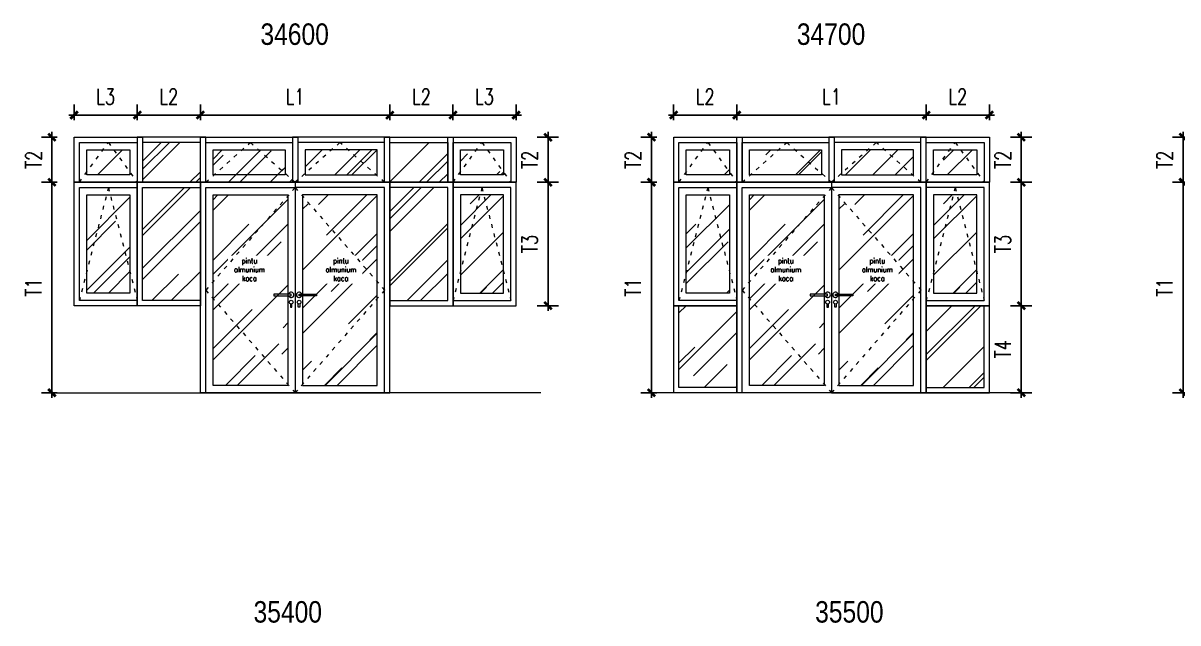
# Model space of a CAD drawing. Header units: centimetres. Extents: x 241563 to 294181, y -34797 to 61752.
# Drawn here: x 259971 to 270944, y -8856 to -3155 of the extents above; entities that cross this region are included whole.
import ezdxf

# ---------------------------------------------------------------- set-up
doc = ezdxf.new("R2010")
doc.units = ezdxf.units.CM
doc.header["$MEASUREMENT"] = 0
doc.linetypes.add('ACAD_ISO03W100', pattern=[30, 12, -18])
doc.layers.add('0.00', color=130, linetype='Continuous', lineweight=0)
doc.layers.add('0.09', color=30, linetype='Continuous', lineweight=9)
doc.styles.add('51DIM', font='SIMPLEX.shx', dxfattribs={"width": 0.85})
doc.styles.add('ISO', font='ARIALN.TTF')
doc.styles.add('TEXT', font='simplex.shx', dxfattribs={"width": 0.75})
doc.dimstyles.new('D100B', dxfattribs={"dimscale": 100, "dimtxt": 1.5, "dimasz": 0.5, "dimexe": 1, "dimexo": 2, "dimgap": 1, "dimtad": 1, "dimdec": 0, "dimzin": 0, "dimdsep": 46, "dimtxsty": 'TEXT', "dimblk1": 'tick', "dimblk2": 'tick', "dimsah": 1, "dimcen": 0, "dimclre": 15, "dimadec": 0, "dimazin": 0, "dimtfac": 1, "dimtdec": 0, "dimtix": 1, "dimtmove": 2, "dimatfit": 3, "dimldrblk": 'tick', "dimfxl": 1, "dimtolj": 1, "dimtzin": 0, "dimarcsym": 0})
pattern_1 = [(45, (8225.14, -23626.1), (424.2641, 1131.37085), [7500, -1000, 2500, -500]), (45, (8518.6, -22979.1), (-823.7794, 116.6726), [1500, -165, 3000, -375]), (45, (8101.4, -23148.82), (1601.59686, 2075.3584), [4000, -700, 2000, -500])]
pattern_2 = [(45, (-38508.8, -6390.1), (424.2641, 1131.37085), [7500, -1000, 2500, -500]), (45, (-38215.36, -5743.1), (-823.7794, 116.6726), [1500, -165, 3000, -375]), (45, (-38632.55, -5912.83), (1601.59686, 2075.3584), [4000, -700, 2000, -500])]
pattern_3 = [(45, (8825.14, -23626.1), (424.2641, 1131.37085), [7500, -1000, 2500, -500]), (45, (9118.6, -22979.1), (-823.7794, 116.6726), [1500, -165, 3000, -375]), (45, (8701.4, -23148.82), (1601.59686, 2075.3584), [4000, -700, 2000, -500])]
pattern_4 = [(45, (13322, -23626.1), (424.2641, 1131.37085), [7500, -1000, 2500, -500]), (45, (13615.47, -22979.1), (-823.7794, 116.6726), [1500, -165, 3000, -375]), (45, (13198.27, -23148.82), (1601.59686, 2075.3584), [4000, -700, 2000, -500])]

# ---------------------------------------------------------------- blocks, each defined once
blk = doc.blocks.new('tick')
for p, q in [((-1, 0), (1, 0)), ((0, 1), (0, -1))]:
    blk.add_line(p, q)
at = {"const_width": 0.5}
blk.add_lwpolyline([(-0.71, -0.71), (0.71, 0.71)], dxfattribs=at)
blk = doc.blocks.new('*D328')
at = {"color": 15, "linetype": 'Continuous', "lineweight": -2, "ltscale": 2, "transparency": 16777216}
for p, q in [((261656, -4040), (261656, -3929)), ((263456, -4040), (263456, -3929))]:
    blk.add_line(p, q, dxfattribs=at)
at = {"color": 0, "linetype": 'Continuous', "lineweight": -2, "ltscale": 2, "transparency": 16777216}
blk.add_line((261706, -4029), (263406, -4029), dxfattribs=at)
at = {"layer": 'Defpoints', "color": 0, "linetype": 'Continuous', "ltscale": 2, "transparency": 16777216}
for p in [(263456, -4029), (261656, -4240), (263456, -4240)]:
    blk.add_point(p, dxfattribs=at)
at = {"color": 0, "linetype": 'Continuous', "lineweight": -2, "ltscale": 2, "transparency": 16777216, "xscale": 50, "yscale": 50, "zscale": 50, "rotation": 180}
blk.add_blockref('tick', (261656, -4029), dxfattribs=at)
at = {"color": 0, "linetype": 'Continuous', "lineweight": -2, "ltscale": 2, "transparency": 16777216, "xscale": 50, "yscale": 50, "zscale": 50}
blk.add_blockref('tick', (263456, -4029), dxfattribs=at)
at = {"color": 0, "linetype": 'Continuous', "ltscale": 2, "transparency": 16777216, "insert": (262556, -3854), "char_height": 150, "attachment_point": 5, "style": 'TEXT'}
blk.add_mtext('\\A1;L1', dxfattribs=at)
blk = doc.blocks.new('*D329')
at = {"color": 15, "linetype": 'Continuous', "lineweight": -2, "ltscale": 2, "transparency": 16777216}
for p, q in [((263456, -4040), (263456, -3929)), ((264056, -4040), (264056, -3929))]:
    blk.add_line(p, q, dxfattribs=at)
at = {"color": 0, "linetype": 'Continuous', "lineweight": -2, "ltscale": 2, "transparency": 16777216}
blk.add_line((264006, -4029), (263506, -4029), dxfattribs=at)
at = {"layer": 'Defpoints', "color": 0, "linetype": 'Continuous', "ltscale": 2, "transparency": 16777216}
for p in [(263456, -4029), (263456, -4240), (264056, -4240)]:
    blk.add_point(p, dxfattribs=at)
at = {"color": 0, "linetype": 'Continuous', "lineweight": -2, "ltscale": 2, "transparency": 16777216, "xscale": 50, "yscale": 50, "zscale": 50, "rotation": 180}
blk.add_blockref('tick', (263456, -4029), dxfattribs=at)
at = {"color": 0, "linetype": 'Continuous', "lineweight": -2, "ltscale": 2, "transparency": 16777216, "xscale": 50, "yscale": 50, "zscale": 50}
blk.add_blockref('tick', (264056, -4029), dxfattribs=at)
at = {"color": 0, "linetype": 'Continuous', "ltscale": 2, "transparency": 16777216, "insert": (263756, -3854), "char_height": 150, "attachment_point": 5, "style": 'TEXT'}
blk.add_mtext('\\A1;L2', dxfattribs=at)
blk = doc.blocks.new('*D330')
at = {"color": 15, "linetype": 'Continuous', "lineweight": -2, "ltscale": 2, "transparency": 16777216}
for p, q in [((264056, -4040), (264056, -3929)), ((264656, -4040), (264656, -3929))]:
    blk.add_line(p, q, dxfattribs=at)
at = {"color": 0, "linetype": 'Continuous', "lineweight": -2, "ltscale": 2, "transparency": 16777216}
blk.add_line((264606, -4029), (264106, -4029), dxfattribs=at)
at = {"layer": 'Defpoints', "color": 0, "linetype": 'Continuous', "ltscale": 2, "transparency": 16777216}
for p in [(264056, -4029), (264056, -4240), (264656, -4240)]:
    blk.add_point(p, dxfattribs=at)
at = {"color": 0, "linetype": 'Continuous', "lineweight": -2, "ltscale": 2, "transparency": 16777216, "xscale": 50, "yscale": 50, "zscale": 50, "rotation": 180}
blk.add_blockref('tick', (264056, -4029), dxfattribs=at)
at = {"color": 0, "linetype": 'Continuous', "lineweight": -2, "ltscale": 2, "transparency": 16777216, "xscale": 50, "yscale": 50, "zscale": 50}
blk.add_blockref('tick', (264656, -4029), dxfattribs=at)
at = {"color": 0, "linetype": 'Continuous', "ltscale": 2, "transparency": 16777216, "insert": (264356, -3854), "char_height": 150, "attachment_point": 5, "style": 'TEXT'}
blk.add_mtext('\\A1;L3', dxfattribs=at)
blk = doc.blocks.new('*D331')
at = {"color": 15, "linetype": 'Continuous', "lineweight": -2, "ltscale": 2, "transparency": 16777216}
for p, q in [((261056, -4040), (261056, -3929)), ((261656, -4040), (261656, -3929))]:
    blk.add_line(p, q, dxfattribs=at)
at = {"color": 0, "linetype": 'Continuous', "lineweight": -2, "ltscale": 2, "transparency": 16777216}
blk.add_line((261106, -4029), (261606, -4029), dxfattribs=at)
at = {"layer": 'Defpoints', "color": 0, "linetype": 'Continuous', "ltscale": 2, "transparency": 16777216}
for p in [(261656, -4029), (261056, -4240), (261656, -4240)]:
    blk.add_point(p, dxfattribs=at)
at = {"color": 0, "linetype": 'Continuous', "lineweight": -2, "ltscale": 2, "transparency": 16777216, "xscale": 50, "yscale": 50, "zscale": 50, "rotation": 180}
blk.add_blockref('tick', (261056, -4029), dxfattribs=at)
at = {"color": 0, "linetype": 'Continuous', "lineweight": -2, "ltscale": 2, "transparency": 16777216, "xscale": 50, "yscale": 50, "zscale": 50}
blk.add_blockref('tick', (261656, -4029), dxfattribs=at)
at = {"color": 0, "linetype": 'Continuous', "ltscale": 2, "transparency": 16777216, "insert": (261356, -3854), "char_height": 150, "attachment_point": 5, "style": 'TEXT'}
blk.add_mtext('\\A1;L2', dxfattribs=at)
blk = doc.blocks.new('*D332')
at = {"color": 15, "linetype": 'Continuous', "lineweight": -2, "ltscale": 2, "transparency": 16777216}
for p, q in [((260456, -4040), (260456, -3929)), ((261056, -4040), (261056, -3929))]:
    blk.add_line(p, q, dxfattribs=at)
at = {"color": 0, "linetype": 'Continuous', "lineweight": -2, "ltscale": 2, "transparency": 16777216}
blk.add_line((260506, -4029), (261006, -4029), dxfattribs=at)
at = {"layer": 'Defpoints', "color": 0, "linetype": 'Continuous', "ltscale": 2, "transparency": 16777216}
for p in [(261056, -4029), (260456, -4240), (261056, -4240)]:
    blk.add_point(p, dxfattribs=at)
at = {"color": 0, "linetype": 'Continuous', "lineweight": -2, "ltscale": 2, "transparency": 16777216, "xscale": 50, "yscale": 50, "zscale": 50, "rotation": 180}
blk.add_blockref('tick', (260456, -4029), dxfattribs=at)
at = {"color": 0, "linetype": 'Continuous', "lineweight": -2, "ltscale": 2, "transparency": 16777216, "xscale": 50, "yscale": 50, "zscale": 50}
blk.add_blockref('tick', (261056, -4029), dxfattribs=at)
at = {"color": 0, "linetype": 'Continuous', "ltscale": 2, "transparency": 16777216, "insert": (260756, -3854), "char_height": 150, "attachment_point": 5, "style": 'TEXT'}
blk.add_mtext('\\A1;L3', dxfattribs=at)
blk = doc.blocks.new('*D333')
at = {"color": 15, "linetype": 'Continuous', "lineweight": -2, "ltscale": 2, "transparency": 16777216}
for p, q in [((260256, -4668), (260145, -4668)), ((260256, -6668), (260145, -6668))]:
    blk.add_line(p, q, dxfattribs=at)
at = {"color": 0, "linetype": 'Continuous', "lineweight": -2, "ltscale": 2, "transparency": 16777216}
blk.add_line((260245, -4718), (260245, -6618), dxfattribs=at)
at = {"layer": 'Defpoints', "color": 0, "linetype": 'Continuous', "ltscale": 2, "transparency": 16777216}
for p in [(260456, -4668), (260245, -6668), (260456, -6668)]:
    blk.add_point(p, dxfattribs=at)
at = {"color": 0, "linetype": 'Continuous', "lineweight": -2, "ltscale": 2, "transparency": 16777216, "xscale": 50, "yscale": 50, "zscale": 50}
for p, rotation in [((260245, -4668), 90), ((260245, -6668), 270)]:
    blk.add_blockref('tick', p, dxfattribs=dict(at, rotation=rotation))
at = {"color": 0, "linetype": 'Continuous', "ltscale": 2, "transparency": 16777216, "insert": (260070, -5668), "char_height": 150, "attachment_point": 5, "rotation": 90, "style": 'TEXT'}
blk.add_mtext('\\A1;T1', dxfattribs=at)
blk = doc.blocks.new('*D334')
at = {"color": 15, "linetype": 'Continuous', "lineweight": -2, "ltscale": 2, "transparency": 16777216}
for p, q in [((260256, -4240), (260145, -4240)), ((260256, -4668), (260145, -4668))]:
    blk.add_line(p, q, dxfattribs=at)
at = {"color": 0, "linetype": 'Continuous', "lineweight": -2, "ltscale": 2, "transparency": 16777216}
blk.add_line((260245, -4290), (260245, -4618), dxfattribs=at)
at = {"layer": 'Defpoints', "color": 0, "linetype": 'Continuous', "ltscale": 2, "transparency": 16777216}
for p in [(260456, -4240), (260245, -4668), (260456, -4668)]:
    blk.add_point(p, dxfattribs=at)
at = {"color": 0, "linetype": 'Continuous', "lineweight": -2, "ltscale": 2, "transparency": 16777216, "xscale": 50, "yscale": 50, "zscale": 50}
for p, rotation in [((260245, -4240), 90), ((260245, -4668), 270)]:
    blk.add_blockref('tick', p, dxfattribs=dict(at, rotation=rotation))
at = {"color": 0, "linetype": 'Continuous', "ltscale": 2, "transparency": 16777216, "insert": (260070, -4454), "char_height": 150, "attachment_point": 5, "rotation": 90, "style": 'TEXT'}
blk.add_mtext('\\A1;T2', dxfattribs=at)
blk = doc.blocks.new('*D335')
at = {"color": 15, "linetype": 'Continuous', "lineweight": -2, "ltscale": 2, "transparency": 16777216}
for p, q in [((264856, -4240), (265059, -4240)), ((264856, -4668), (265059, -4668))]:
    blk.add_line(p, q, dxfattribs=at)
at = {"color": 0, "linetype": 'Continuous', "lineweight": -2, "ltscale": 2, "transparency": 16777216}
blk.add_line((264959, -4618), (264959, -4290), dxfattribs=at)
at = {"layer": 'Defpoints', "color": 0, "linetype": 'Continuous', "ltscale": 2, "transparency": 16777216}
for p in [(264656, -4240), (264959, -4240), (264656, -4668)]:
    blk.add_point(p, dxfattribs=at)
at = {"color": 0, "linetype": 'Continuous', "lineweight": -2, "ltscale": 2, "transparency": 16777216, "xscale": 50, "yscale": 50, "zscale": 50}
for p, rotation in [((264959, -4240), 90), ((264959, -4668), 270)]:
    blk.add_blockref('tick', p, dxfattribs=dict(at, rotation=rotation))
at = {"color": 0, "linetype": 'Continuous', "ltscale": 2, "transparency": 16777216, "insert": (264784, -4454), "char_height": 150, "attachment_point": 5, "rotation": 90, "style": 'TEXT'}
blk.add_mtext('\\A1;T2', dxfattribs=at)
blk = doc.blocks.new('*D336')
at = {"color": 15, "linetype": 'Continuous', "lineweight": -2, "ltscale": 2, "transparency": 16777216}
for p, q in [((264856, -4668), (265059, -4668)), ((264856, -5841), (265059, -5841))]:
    blk.add_line(p, q, dxfattribs=at)
at = {"color": 0, "linetype": 'Continuous', "lineweight": -2, "ltscale": 2, "transparency": 16777216}
blk.add_line((264959, -5791), (264959, -4718), dxfattribs=at)
at = {"layer": 'Defpoints', "color": 0, "linetype": 'Continuous', "ltscale": 2, "transparency": 16777216}
for p in [(264656, -4668), (264959, -4668), (264656, -5841)]:
    blk.add_point(p, dxfattribs=at)
at = {"color": 0, "linetype": 'Continuous', "lineweight": -2, "ltscale": 2, "transparency": 16777216, "xscale": 50, "yscale": 50, "zscale": 50}
for p, rotation in [((264959, -4668), 90), ((264959, -5841), 270)]:
    blk.add_blockref('tick', p, dxfattribs=dict(at, rotation=rotation))
at = {"color": 0, "linetype": 'Continuous', "ltscale": 2, "transparency": 16777216, "insert": (264784, -5255), "char_height": 150, "attachment_point": 5, "rotation": 90, "style": 'TEXT'}
blk.add_mtext('\\A1;T3', dxfattribs=at)
blk = doc.blocks.new('*D337')
at = {"color": 15, "linetype": 'Continuous', "lineweight": -2, "ltscale": 2, "transparency": 16777216}
for p, q in [((266753, -4040), (266753, -3929)), ((268553, -4040), (268553, -3929))]:
    blk.add_line(p, q, dxfattribs=at)
at = {"color": 0, "linetype": 'Continuous', "lineweight": -2, "ltscale": 2, "transparency": 16777216}
blk.add_line((266803, -4029), (268503, -4029), dxfattribs=at)
at = {"layer": 'Defpoints', "color": 0, "linetype": 'Continuous', "ltscale": 2, "transparency": 16777216}
for p in [(268553, -4029), (266753, -4240), (268553, -4240)]:
    blk.add_point(p, dxfattribs=at)
at = {"color": 0, "linetype": 'Continuous', "lineweight": -2, "ltscale": 2, "transparency": 16777216, "xscale": 50, "yscale": 50, "zscale": 50, "rotation": 180}
blk.add_blockref('tick', (266753, -4029), dxfattribs=at)
at = {"color": 0, "linetype": 'Continuous', "lineweight": -2, "ltscale": 2, "transparency": 16777216, "xscale": 50, "yscale": 50, "zscale": 50}
blk.add_blockref('tick', (268553, -4029), dxfattribs=at)
at = {"color": 0, "linetype": 'Continuous', "ltscale": 2, "transparency": 16777216, "insert": (267653, -3854), "char_height": 150, "attachment_point": 5, "style": 'TEXT'}
blk.add_mtext('\\A1;L1', dxfattribs=at)
blk = doc.blocks.new('*D338')
at = {"color": 15, "linetype": 'Continuous', "lineweight": -2, "ltscale": 2, "transparency": 16777216}
for p, q in [((268553, -4040), (268553, -3929)), ((269153, -4040), (269153, -3929))]:
    blk.add_line(p, q, dxfattribs=at)
at = {"color": 0, "linetype": 'Continuous', "lineweight": -2, "ltscale": 2, "transparency": 16777216}
blk.add_line((269103, -4029), (268603, -4029), dxfattribs=at)
at = {"layer": 'Defpoints', "color": 0, "linetype": 'Continuous', "ltscale": 2, "transparency": 16777216}
for p in [(268553, -4029), (268553, -4240), (269153, -4240)]:
    blk.add_point(p, dxfattribs=at)
at = {"color": 0, "linetype": 'Continuous', "lineweight": -2, "ltscale": 2, "transparency": 16777216, "xscale": 50, "yscale": 50, "zscale": 50, "rotation": 180}
blk.add_blockref('tick', (268553, -4029), dxfattribs=at)
at = {"color": 0, "linetype": 'Continuous', "lineweight": -2, "ltscale": 2, "transparency": 16777216, "xscale": 50, "yscale": 50, "zscale": 50}
blk.add_blockref('tick', (269153, -4029), dxfattribs=at)
at = {"color": 0, "linetype": 'Continuous', "ltscale": 2, "transparency": 16777216, "insert": (268853, -3854), "char_height": 150, "attachment_point": 5, "style": 'TEXT'}
blk.add_mtext('\\A1;L2', dxfattribs=at)
blk = doc.blocks.new('*D339')
at = {"color": 15, "linetype": 'Continuous', "lineweight": -2, "ltscale": 2, "transparency": 16777216}
for p, q in [((266153, -4040), (266153, -3929)), ((266753, -4040), (266753, -3929))]:
    blk.add_line(p, q, dxfattribs=at)
at = {"color": 0, "linetype": 'Continuous', "lineweight": -2, "ltscale": 2, "transparency": 16777216}
blk.add_line((266203, -4029), (266703, -4029), dxfattribs=at)
at = {"layer": 'Defpoints', "color": 0, "linetype": 'Continuous', "ltscale": 2, "transparency": 16777216}
for p in [(266753, -4029), (266153, -4240), (266753, -4240)]:
    blk.add_point(p, dxfattribs=at)
at = {"color": 0, "linetype": 'Continuous', "lineweight": -2, "ltscale": 2, "transparency": 16777216, "xscale": 50, "yscale": 50, "zscale": 50, "rotation": 180}
blk.add_blockref('tick', (266153, -4029), dxfattribs=at)
at = {"color": 0, "linetype": 'Continuous', "lineweight": -2, "ltscale": 2, "transparency": 16777216, "xscale": 50, "yscale": 50, "zscale": 50}
blk.add_blockref('tick', (266753, -4029), dxfattribs=at)
at = {"color": 0, "linetype": 'Continuous', "ltscale": 2, "transparency": 16777216, "insert": (266453, -3854), "char_height": 150, "attachment_point": 5, "style": 'TEXT'}
blk.add_mtext('\\A1;L2', dxfattribs=at)
blk = doc.blocks.new('*D340')
at = {"color": 15, "linetype": 'Continuous', "lineweight": -2, "ltscale": 2, "transparency": 16777216}
for p, q in [((265953, -4668), (265842, -4668)), ((265953, -6668), (265842, -6668))]:
    blk.add_line(p, q, dxfattribs=at)
at = {"color": 0, "linetype": 'Continuous', "lineweight": -2, "ltscale": 2, "transparency": 16777216}
blk.add_line((265942, -4718), (265942, -6618), dxfattribs=at)
at = {"layer": 'Defpoints', "color": 0, "linetype": 'Continuous', "ltscale": 2, "transparency": 16777216}
for p in [(266153, -4668), (265942, -6668), (266153, -6668)]:
    blk.add_point(p, dxfattribs=at)
at = {"color": 0, "linetype": 'Continuous', "lineweight": -2, "ltscale": 2, "transparency": 16777216, "xscale": 50, "yscale": 50, "zscale": 50}
for p, rotation in [((265942, -4668), 90), ((265942, -6668), 270)]:
    blk.add_blockref('tick', p, dxfattribs=dict(at, rotation=rotation))
at = {"color": 0, "linetype": 'Continuous', "ltscale": 2, "transparency": 16777216, "insert": (265767, -5668), "char_height": 150, "attachment_point": 5, "rotation": 90, "style": 'TEXT'}
blk.add_mtext('\\A1;T1', dxfattribs=at)
blk = doc.blocks.new('*D341')
at = {"color": 15, "linetype": 'Continuous', "lineweight": -2, "ltscale": 2, "transparency": 16777216}
for p, q in [((265953, -4240), (265842, -4240)), ((265953, -4668), (265842, -4668))]:
    blk.add_line(p, q, dxfattribs=at)
at = {"color": 0, "linetype": 'Continuous', "lineweight": -2, "ltscale": 2, "transparency": 16777216}
blk.add_line((265942, -4290), (265942, -4618), dxfattribs=at)
at = {"layer": 'Defpoints', "color": 0, "linetype": 'Continuous', "ltscale": 2, "transparency": 16777216}
for p in [(266153, -4240), (265942, -4668), (266153, -4668)]:
    blk.add_point(p, dxfattribs=at)
at = {"color": 0, "linetype": 'Continuous', "lineweight": -2, "ltscale": 2, "transparency": 16777216, "xscale": 50, "yscale": 50, "zscale": 50}
for p, rotation in [((265942, -4240), 90), ((265942, -4668), 270)]:
    blk.add_blockref('tick', p, dxfattribs=dict(at, rotation=rotation))
at = {"color": 0, "linetype": 'Continuous', "ltscale": 2, "transparency": 16777216, "insert": (265767, -4454), "char_height": 150, "attachment_point": 5, "rotation": 90, "style": 'TEXT'}
blk.add_mtext('\\A1;T2', dxfattribs=at)
blk = doc.blocks.new('*D342')
at = {"color": 15, "linetype": 'Continuous', "lineweight": -2, "ltscale": 2, "transparency": 16777216}
for p, q in [((269353, -4240), (269556, -4240)), ((269353, -4668), (269556, -4668))]:
    blk.add_line(p, q, dxfattribs=at)
at = {"color": 0, "linetype": 'Continuous', "lineweight": -2, "ltscale": 2, "transparency": 16777216}
blk.add_line((269456, -4618), (269456, -4290), dxfattribs=at)
at = {"layer": 'Defpoints', "color": 0, "linetype": 'Continuous', "ltscale": 2, "transparency": 16777216}
for p in [(269153, -4240), (269456, -4240), (269153, -4668)]:
    blk.add_point(p, dxfattribs=at)
at = {"color": 0, "linetype": 'Continuous', "lineweight": -2, "ltscale": 2, "transparency": 16777216, "xscale": 50, "yscale": 50, "zscale": 50}
for p, rotation in [((269456, -4240), 90), ((269456, -4668), 270)]:
    blk.add_blockref('tick', p, dxfattribs=dict(at, rotation=rotation))
at = {"color": 0, "linetype": 'Continuous', "ltscale": 2, "transparency": 16777216, "insert": (269281, -4454), "char_height": 150, "attachment_point": 5, "rotation": 90, "style": 'TEXT'}
blk.add_mtext('\\A1;T2', dxfattribs=at)
blk = doc.blocks.new('*D343')
at = {"color": 15, "linetype": 'Continuous', "lineweight": -2, "ltscale": 2, "transparency": 16777216}
for p, q in [((269353, -4668), (269556, -4668)), ((269353, -5841), (269556, -5841))]:
    blk.add_line(p, q, dxfattribs=at)
at = {"color": 0, "linetype": 'Continuous', "lineweight": -2, "ltscale": 2, "transparency": 16777216}
blk.add_line((269456, -5791), (269456, -4718), dxfattribs=at)
at = {"layer": 'Defpoints', "color": 0, "linetype": 'Continuous', "ltscale": 2, "transparency": 16777216}
for p in [(269153, -4668), (269456, -4668), (269153, -5841)]:
    blk.add_point(p, dxfattribs=at)
at = {"color": 0, "linetype": 'Continuous', "lineweight": -2, "ltscale": 2, "transparency": 16777216, "xscale": 50, "yscale": 50, "zscale": 50}
for p, rotation in [((269456, -4668), 90), ((269456, -5841), 270)]:
    blk.add_blockref('tick', p, dxfattribs=dict(at, rotation=rotation))
at = {"color": 0, "linetype": 'Continuous', "ltscale": 2, "transparency": 16777216, "insert": (269281, -5255), "char_height": 150, "attachment_point": 5, "rotation": 90, "style": 'TEXT'}
blk.add_mtext('\\A1;T3', dxfattribs=at)
blk = doc.blocks.new('*D344')
at = {"color": 15, "linetype": 'Continuous', "lineweight": -2, "ltscale": 2, "transparency": 16777216}
for p, q in [((269353, -5841), (269556, -5841)), ((269353, -6668), (269556, -6668))]:
    blk.add_line(p, q, dxfattribs=at)
at = {"color": 0, "linetype": 'Continuous', "lineweight": -2, "ltscale": 2, "transparency": 16777216}
blk.add_line((269456, -6618), (269456, -5891), dxfattribs=at)
at = {"layer": 'Defpoints', "color": 0, "linetype": 'Continuous', "ltscale": 2, "transparency": 16777216}
for p in [(269153, -5841), (269456, -5841), (269153, -6668)]:
    blk.add_point(p, dxfattribs=at)
at = {"color": 0, "linetype": 'Continuous', "lineweight": -2, "ltscale": 2, "transparency": 16777216, "xscale": 50, "yscale": 50, "zscale": 50}
for p, rotation in [((269456, -5841), 90), ((269456, -6668), 270)]:
    blk.add_blockref('tick', p, dxfattribs=dict(at, rotation=rotation))
at = {"color": 0, "linetype": 'Continuous', "ltscale": 2, "transparency": 16777216, "insert": (269281, -6255), "char_height": 150, "attachment_point": 5, "rotation": 90, "style": 'TEXT'}
blk.add_mtext('\\A1;T4', dxfattribs=at)
blk = doc.blocks.new('*D348')
at = {"color": 15, "linetype": 'Continuous', "lineweight": -2, "ltscale": 2, "transparency": 16777216}
for p, q in [((271006, -4668), (270894, -4668)), ((271006, -6668), (270894, -6668))]:
    blk.add_line(p, q, dxfattribs=at)
at = {"color": 0, "linetype": 'Continuous', "lineweight": -2, "ltscale": 2, "transparency": 16777216}
blk.add_line((270994, -4718), (270994, -6618), dxfattribs=at)
at = {"layer": 'Defpoints', "color": 0, "linetype": 'Continuous', "ltscale": 2, "transparency": 16777216}
for p in [(271206, -4668), (270994, -6668), (271206, -6668)]:
    blk.add_point(p, dxfattribs=at)
at = {"color": 0, "linetype": 'Continuous', "lineweight": -2, "ltscale": 2, "transparency": 16777216, "xscale": 50, "yscale": 50, "zscale": 50}
for p, rotation in [((270994, -4668), 90), ((270994, -6668), 270)]:
    blk.add_blockref('tick', p, dxfattribs=dict(at, rotation=rotation))
at = {"color": 0, "linetype": 'Continuous', "ltscale": 2, "transparency": 16777216, "insert": (270819, -5668), "char_height": 150, "attachment_point": 5, "rotation": 90, "style": 'TEXT'}
blk.add_mtext('\\A1;T1', dxfattribs=at)
blk = doc.blocks.new('*D349')
at = {"color": 15, "linetype": 'Continuous', "lineweight": -2, "ltscale": 2, "transparency": 16777216}
for p, q in [((271006, -4240), (270894, -4240)), ((271006, -4668), (270894, -4668))]:
    blk.add_line(p, q, dxfattribs=at)
at = {"color": 0, "linetype": 'Continuous', "lineweight": -2, "ltscale": 2, "transparency": 16777216}
blk.add_line((270994, -4290), (270994, -4618), dxfattribs=at)
at = {"layer": 'Defpoints', "color": 0, "linetype": 'Continuous', "ltscale": 2, "transparency": 16777216}
for p in [(271206, -4240), (270994, -4668), (271206, -4668)]:
    blk.add_point(p, dxfattribs=at)
at = {"color": 0, "linetype": 'Continuous', "lineweight": -2, "ltscale": 2, "transparency": 16777216, "xscale": 50, "yscale": 50, "zscale": 50}
for p, rotation in [((270994, -4240), 90), ((270994, -4668), 270)]:
    blk.add_blockref('tick', p, dxfattribs=dict(at, rotation=rotation))
at = {"color": 0, "linetype": 'Continuous', "ltscale": 2, "transparency": 16777216, "insert": (270819, -4454), "char_height": 150, "attachment_point": 5, "rotation": 90, "style": 'TEXT'}
blk.add_mtext('\\A1;T2', dxfattribs=at)

msp = doc.modelspace()

# ---------------------------------------------------------------- hatches: boundary and pattern name
at = {"layer": '0.00', "linetype": 'Continuous', "ltscale": 2}
h = msp.add_hatch(dxfattribs=at)
h.set_pattern_fill('AR-RROOF', color=4, scale=500, angle=45)
h.set_pattern_definition(pattern_2)
h.paths.add_polyline_path([(260986.4, -4598.1), (260576.4, -4598.1), (260576.4, -4359.8), (260986.4, -4359.8)])
h.paths.add_polyline_path([(261106.4, -4668.1), (261656.4, -4668.1), (261656.4, -4289.8), (261106.4, -4289.8)])
h.paths.add_polyline_path([(262461.4, -4598.1), (261776.4, -4598.1), (261776.4, -4359.8), (262461.4, -4359.8)], flags=16)
edge = h.paths.add_edge_path()
edge.add_line((261706.4, -4668.1), (262131.4, -4289.8))
edge.add_line((262131.4, -4289.8), (262556.4, -4668.1))
h = msp.add_hatch(dxfattribs=at)
h.set_pattern_fill('AR-RROOF', color=4, scale=500, angle=45)
h.set_pattern_definition(pattern_2)
h.paths.add_polyline_path([(262461.4, -4598.1), (261776.4, -4598.1), (261776.4, -4359.8), (262461.4, -4359.8)])
h.paths.add_polyline_path([(262651.4, -4598.1), (263336.4, -4598.1), (263336.4, -4359.8), (262651.4, -4359.8)])
h.paths.add_polyline_path([(264006.4, -4668.1), (263456.4, -4668.1), (263456.4, -4289.8), (264006.4, -4289.8)])
h.paths.add_polyline_path([(264536.4, -4598.1), (264126.4, -4598.1), (264126.4, -4359.8), (264536.4, -4359.8)])
h = msp.add_hatch(dxfattribs=at)
h.set_pattern_fill('AR-RROOF', color=4, scale=500, angle=45)
h.set_pattern_definition(pattern_2)
h.paths.add_polyline_path([(266683.2, -4598.1), (266273.2, -4598.1), (266273.2, -4359.8), (266683.2, -4359.8)])
h.paths.add_polyline_path([(267558.2, -4598.1), (266873.2, -4598.1), (266873.2, -4359.8), (267558.2, -4359.8)])
h.paths.add_polyline_path([(267748.2, -4598.1), (268433.2, -4598.1), (268433.2, -4359.8), (267748.2, -4359.8)])
h.paths.add_polyline_path([(269033.2, -4598.1), (268623.2, -4598.1), (268623.2, -4359.8), (269033.2, -4359.8)])
h = msp.add_hatch(dxfattribs=at)
h.set_pattern_fill('AR-RROOF', color=4, scale=500, angle=45)
h.set_pattern_definition(pattern_2)
h.paths.add_polyline_path([(261106.4, -4718.1), (261656.4, -4718.1), (261656.4, -5791.5), (261106.4, -5791.5)])
h = msp.add_hatch(dxfattribs=at)
h.set_pattern_fill('AR-RROOF', color=4, scale=500, angle=45)
h.set_pattern_definition(pattern_2)
h.paths.add_polyline_path([(264006.4, -4718.1), (263456.4, -4718.1), (263456.4, -5791.5), (264006.4, -5791.5)])
h = msp.add_hatch(dxfattribs=at)
h.set_pattern_fill('AR-RROOF', color=4, scale=500, angle=45)
h.set_pattern_definition(pattern_3)
h.paths.add_polyline_path([(260576.4, -4788.1), (260986.4, -4788.1), (260986.4, -5721.5), (260576.4, -5721.5)])
h = msp.add_hatch(dxfattribs=at)
h.set_pattern_fill('AR-RROOF', color=4, scale=500, angle=45)
h.set_pattern_definition(pattern_1)
h.paths.add_polyline_path([(262486.4, -6598.1), (261776.4, -6598.1), (261776.4, -4788.1), (262486.4, -4788.1)])
h = msp.add_hatch(dxfattribs=at)
h.set_pattern_fill('AR-RROOF', color=4, scale=500, angle=45)
h.set_pattern_definition(pattern_1)
h.paths.add_polyline_path([(262626.4, -6598.1), (263336.4, -6598.1), (263336.4, -4788.1), (262626.4, -4788.1)])
h = msp.add_hatch(dxfattribs=at)
h.set_pattern_fill('AR-RROOF', color=4, scale=500, angle=45)
h.set_pattern_definition(pattern_3)
h.paths.add_polyline_path([(264536.4, -4788.1), (264126.4, -4788.1), (264126.4, -5721.5), (264536.4, -5721.5)])
h = msp.add_hatch(dxfattribs=at)
h.set_pattern_fill('AR-RROOF', color=4, scale=500, angle=45)
h.set_pattern_definition([(45, (12472, -23626.1), (424.2641, 1131.37085), [7500, -1000, 2500, -500]), (45, (12765.47, -22979.1), (-823.7794, 116.6726), [1500, -165, 3000, -375]), (45, (12348.27, -23148.82), (1601.59686, 2075.3584), [4000, -700, 2000, -500])])
h.paths.add_polyline_path([(266273.2, -4788.1), (266683.2, -4788.1), (266683.2, -5721.5), (266273.2, -5721.5)])
h = msp.add_hatch(dxfattribs=at)
h.set_pattern_fill('AR-RROOF', color=4, scale=500, angle=45)
h.set_pattern_definition(pattern_4)
h.paths.add_polyline_path([(267583.2, -6598.1), (266873.2, -6598.1), (266873.2, -4788.1), (267583.2, -4788.1)])
h = msp.add_hatch(dxfattribs=at)
h.set_pattern_fill('AR-RROOF', color=4, scale=500, angle=45)
h.set_pattern_definition(pattern_4)
h.paths.add_polyline_path([(267723.2, -6598.1), (268433.2, -6598.1), (268433.2, -4788.1), (267723.2, -4788.1)])
h = msp.add_hatch(dxfattribs=at)
h.set_pattern_fill('AR-RROOF', color=4, scale=500, angle=45)
h.set_pattern_definition(pattern_4)
h.paths.add_polyline_path([(269033.2, -4788.1), (268623.2, -4788.1), (268623.2, -5721.5), (269033.2, -5721.5)])
h = msp.add_hatch(dxfattribs=at)
h.set_pattern_fill('AR-RROOF', color=4, scale=500, angle=45)
h.set_pattern_definition([(45, (-584.26, -23626.1), (424.2641, 1131.37085), [7500, -1000, 2500, -500]), (45, (-290.8, -22979.1), (-823.7794, 116.6726), [1500, -165, 3000, -375]), (45, (-708, -23148.82), (1601.59686, 2075.3584), [4000, -700, 2000, -500])])
h.paths.add_polyline_path([(266203.2, -5841.5), (266753.2, -5841.5), (266753.2, -6618.1), (266203.2, -6618.1)])
h = msp.add_hatch(dxfattribs=at)
h.set_pattern_fill('AR-RROOF', color=4, scale=500, angle=45)
h.set_pattern_definition([(45, (265.74, -23626.1), (424.2641, 1131.37085), [7500, -1000, 2500, -500]), (45, (559.2, -22979.1), (-823.7794, 116.6726), [1500, -165, 3000, -375]), (45, (142, -23148.82), (1601.59686, 2075.3584), [4000, -700, 2000, -500])])
h.paths.add_polyline_path([(269103.2, -5841.5), (268553.2, -5841.5), (268553.2, -6618.1), (269103.2, -6618.1)])

# ---------------------------------------------------------------- linework, layer by layer
at = {"layer": '0.00', "color": 40, "linetype": 'Continuous', "ltscale": 2, "true_color": 0xf8d731}
for p, q in [((261056.4, -4668.1), (260456.4, -4668.1)), ((261656.4, -4668.1), (261056.4, -4668.1)), ((263456.4, -4668.1), (264056.4, -4668.1)), ((264056.4, -4668.1), (264656.4, -4668.1)), ((266753.2, -4668.1), (266153.2, -4668.1)), ((268553.2, -4668.1), (269153.2, -4668.1))]:
    msp.add_line(p, q, dxfattribs=at)
at = {"layer": '0.00', "color": 40, "linetype": 'Continuous', "ltscale": 0.5, "true_color": 0xf8d731}
for p, q in [((260223.2, -6668.1), (262858.1, -6668.1)), ((264889.6, -6668.1), (262254.6, -6668.1)), ((269357.6, -6668.1), (265839.8, -6668.1))]:
    msp.add_line(p, q, dxfattribs=at)
for points in [[(261106.4, -4668.1), (260456.4, -4668.1), (260456.4, -4239.8), (261106.4, -4239.8)], [(261056.4, -4668.1), (261706.4, -4668.1), (261706.4, -4239.8), (261056.4, -4239.8)], [(262581.4, -4668.1), (261656.4, -4668.1), (261656.4, -4239.8), (262581.4, -4239.8)], [(262581.4, -4668.1), (261656.4, -4668.1), (261656.4, -4239.8), (262581.4, -4239.8)], [(262531.4, -4668.1), (263456.4, -4668.1), (263456.4, -4239.8), (262531.4, -4239.8)], [(262531.4, -4668.1), (263456.4, -4668.1), (263456.4, -4239.8), (262531.4, -4239.8)], [(264056.4, -4668.1), (263406.4, -4668.1), (263406.4, -4239.8), (264056.4, -4239.8)], [(264656.4, -4668.1), (264006.4, -4668.1), (264006.4, -4239.8), (264656.4, -4239.8)], [(266803.2, -4668.1), (266153.2, -4668.1), (266153.2, -4239.8), (266803.2, -4239.8)], [(267678.2, -4668.1), (266753.2, -4668.1), (266753.2, -4239.8), (267678.2, -4239.8)], [(267678.2, -4668.1), (266753.2, -4668.1), (266753.2, -4239.8), (267678.2, -4239.8)], [(267628.2, -4668.1), (268553.2, -4668.1), (268553.2, -4239.8), (267628.2, -4239.8)], [(267628.2, -4668.1), (268553.2, -4668.1), (268553.2, -4239.8), (267628.2, -4239.8)], [(269153.2, -4668.1), (268503.2, -4668.1), (268503.2, -4239.8), (269153.2, -4239.8)], [(261056.4, -4668.1), (260506.4, -4668.1), (260506.4, -4289.8), (261056.4, -4289.8)], [(260986.4, -4598.1), (260576.4, -4598.1), (260576.4, -4359.8), (260986.4, -4359.8)], [(261106.4, -4668.1), (261656.4, -4668.1), (261656.4, -4289.8), (261106.4, -4289.8)], [(262531.4, -4668.1), (261706.4, -4668.1), (261706.4, -4289.8), (262531.4, -4289.8)], [(262531.4, -4668.1), (261706.4, -4668.1), (261706.4, -4289.8), (262531.4, -4289.8)], [(262461.4, -4598.1), (261776.4, -4598.1), (261776.4, -4359.8), (262461.4, -4359.8)], [(262581.4, -4668.1), (263406.4, -4668.1), (263406.4, -4289.8), (262581.4, -4289.8)], [(262581.4, -4668.1), (263406.4, -4668.1), (263406.4, -4289.8), (262581.4, -4289.8)], [(262651.4, -4598.1), (263336.4, -4598.1), (263336.4, -4359.8), (262651.4, -4359.8)], [(264006.4, -4668.1), (263456.4, -4668.1), (263456.4, -4289.8), (264006.4, -4289.8)], [(264606.4, -4668.1), (264056.4, -4668.1), (264056.4, -4289.8), (264606.4, -4289.8)], [(264536.4, -4598.1), (264126.4, -4598.1), (264126.4, -4359.8), (264536.4, -4359.8)], [(266753.2, -4668.1), (266203.2, -4668.1), (266203.2, -4289.8), (266753.2, -4289.8)], [(266683.2, -4598.1), (266273.2, -4598.1), (266273.2, -4359.8), (266683.2, -4359.8)], [(267628.2, -4668.1), (266803.2, -4668.1), (266803.2, -4289.8), (267628.2, -4289.8)], [(267628.2, -4668.1), (266803.2, -4668.1), (266803.2, -4289.8), (267628.2, -4289.8)], [(267558.2, -4598.1), (266873.2, -4598.1), (266873.2, -4359.8), (267558.2, -4359.8)], [(267678.2, -4668.1), (268503.2, -4668.1), (268503.2, -4289.8), (267678.2, -4289.8)], [(267678.2, -4668.1), (268503.2, -4668.1), (268503.2, -4289.8), (267678.2, -4289.8)], [(267748.2, -4598.1), (268433.2, -4598.1), (268433.2, -4359.8), (267748.2, -4359.8)], [(269103.2, -4668.1), (268553.2, -4668.1), (268553.2, -4289.8), (269103.2, -4289.8)], [(269033.2, -4598.1), (268623.2, -4598.1), (268623.2, -4359.8), (269033.2, -4359.8)], [(262556.4, -6668.1), (261656.4, -6668.1), (261656.4, -4668.1), (262556.4, -4668.1)], [(262556.4, -6668.1), (261706.4, -6668.1), (261706.4, -4718.1), (262556.4, -4718.1)], [(262556.4, -6668.1), (263456.4, -6668.1), (263456.4, -4668.1), (262556.4, -4668.1)], [(262556.4, -6668.1), (263406.4, -6668.1), (263406.4, -4718.1), (262556.4, -4718.1)], [(267653.2, -6668.1), (266753.2, -6668.1), (266753.2, -4668.1), (267653.2, -4668.1)], [(267653.2, -6668.1), (266803.2, -6668.1), (266803.2, -4718.1), (267653.2, -4718.1)], [(267653.2, -6668.1), (268553.2, -6668.1), (268553.2, -4668.1), (267653.2, -4668.1)], [(267653.2, -6668.1), (268503.2, -6668.1), (268503.2, -4718.1), (267653.2, -4718.1)], [(262486.4, -6598.1), (261776.4, -6598.1), (261776.4, -4788.1), (262486.4, -4788.1)], [(262626.4, -6598.1), (263336.4, -6598.1), (263336.4, -4788.1), (262626.4, -4788.1)], [(267583.2, -6598.1), (266873.2, -6598.1), (266873.2, -4788.1), (267583.2, -4788.1)], [(267723.2, -6598.1), (268433.2, -6598.1), (268433.2, -4788.1), (267723.2, -4788.1)], [(262518.9, -5730.5), (262353.6, -5730.5), (262353.6, -5746.3), (262518.9, -5746.3)], [(262593.8, -5730.5), (262759.2, -5730.5), (262759.2, -5746.3), (262593.8, -5746.3)], [(267615.8, -5730.5), (267450.5, -5730.5), (267450.5, -5746.3), (267615.8, -5746.3)], [(267690.7, -5730.5), (267856, -5730.5), (267856, -5746.3), (267690.7, -5746.3)]]:
    msp.add_lwpolyline(points, close=True, dxfattribs=at)
at = {"layer": '0.00', "color": 40, "linetype": 'ACAD_ISO03W100', "ltscale": 3, "true_color": 0xf8d731}
for points in [[(260506.4, -4668.1), (260781.4, -4289.8), (261056.4, -4668.1)], [(261706.4, -4668.1), (262131.4, -4289.8), (262556.4, -4668.1)], [(261706.4, -4668.1), (262131.4, -4289.8), (262556.4, -4668.1)], [(263406.4, -4668.1), (262981.4, -4289.8), (262556.4, -4668.1)], [(263406.4, -4668.1), (262981.4, -4289.8), (262556.4, -4668.1)], [(264056.4, -4668.1), (264331.4, -4289.8), (264606.4, -4668.1)], [(266203.2, -4668.1), (266478.2, -4289.8), (266753.2, -4668.1)], [(266803.2, -4668.1), (267228.2, -4289.8), (267653.2, -4668.1)], [(266803.2, -4668.1), (267228.2, -4289.8), (267653.2, -4668.1)], [(268503.2, -4668.1), (268078.2, -4289.8), (267653.2, -4668.1)], [(268503.2, -4668.1), (268078.2, -4289.8), (267653.2, -4668.1)], [(268553.2, -4668.1), (268828.2, -4289.8), (269103.2, -4668.1)], [(260781.4, -4718.1), (260506.4, -5791.5)], [(260781.4, -4718.1), (261056.4, -5791.5)], [(264331.4, -4718.1), (264056.4, -5791.5)], [(264331.4, -4718.1), (264606.4, -5791.5)], [(266478.2, -4718.1), (266203.2, -5791.5)], [(266478.2, -4718.1), (266753.2, -5791.5)], [(268828.2, -4718.1), (268553.2, -5791.5)], [(268828.2, -4718.1), (269103.2, -5791.5)]]:
    msp.add_lwpolyline(points, dxfattribs=at)
at = {"layer": '0.00', "color": 40, "linetype": 'Continuous', "ltscale": 2, "true_color": 0xf8d731}
for points in [[(260456.4, -4668.1), (261056.4, -4668.1), (261056.4, -5841.5), (260456.4, -5841.5)], [(260506.4, -4718.1), (261056.4, -4718.1), (261056.4, -5791.5), (260506.4, -5791.5)], [(261056.4, -4668.1), (261656.4, -4668.1), (261656.4, -5841.5), (261056.4, -5841.5)], [(261106.4, -4718.1), (261656.4, -4718.1), (261656.4, -5791.5), (261106.4, -5791.5)], [(264056.4, -4668.1), (263456.4, -4668.1), (263456.4, -5841.5), (264056.4, -5841.5)], [(264006.4, -4718.1), (263456.4, -4718.1), (263456.4, -5791.5), (264006.4, -5791.5)], [(264656.4, -4668.1), (264056.4, -4668.1), (264056.4, -5841.5), (264656.4, -5841.5)], [(264606.4, -4718.1), (264056.4, -4718.1), (264056.4, -5791.5), (264606.4, -5791.5)], [(266153.2, -4668.1), (266753.2, -4668.1), (266753.2, -5841.5), (266153.2, -5841.5)], [(266203.2, -4718.1), (266753.2, -4718.1), (266753.2, -5791.5), (266203.2, -5791.5)], [(269153.2, -4668.1), (268553.2, -4668.1), (268553.2, -5841.5), (269153.2, -5841.5)], [(269103.2, -4718.1), (268553.2, -4718.1), (268553.2, -5791.5), (269103.2, -5791.5)], [(260576.4, -4788.1), (260986.4, -4788.1), (260986.4, -5721.5), (260576.4, -5721.5)], [(264536.4, -4788.1), (264126.4, -4788.1), (264126.4, -5721.5), (264536.4, -5721.5)], [(266273.2, -4788.1), (266683.2, -4788.1), (266683.2, -5721.5), (266273.2, -5721.5)], [(269033.2, -4788.1), (268623.2, -4788.1), (268623.2, -5721.5), (269033.2, -5721.5)], [(266153.2, -5841.5), (266753.2, -5841.5), (266753.2, -6668.1), (266153.2, -6668.1)], [(266203.2, -5841.5), (266753.2, -5841.5), (266753.2, -6618.1), (266203.2, -6618.1)], [(269153.2, -5841.5), (268553.2, -5841.5), (268553.2, -6668.1), (269153.2, -6668.1)], [(269103.2, -5841.5), (268553.2, -5841.5), (268553.2, -6618.1), (269103.2, -6618.1)]]:
    msp.add_lwpolyline(points, close=True, dxfattribs=at)
at = {"layer": '0.00', "color": 40, "linetype": 'Continuous', "ltscale": 0.5, "true_color": 0xf8d731}
for points in [[(262511.5, -5823.6), (262511.5, -5853.4), (262526.3, -5853.4), (262526.3, -5823.6)], [(262601.3, -5823.6), (262601.3, -5853.4), (262586.4, -5853.4), (262586.4, -5823.6)], [(267608.4, -5823.6), (267608.4, -5853.4), (267623.2, -5853.4), (267623.2, -5823.6)], [(267698.1, -5823.6), (267698.1, -5853.4), (267683.3, -5853.4), (267683.3, -5823.6)]]:
    msp.add_lwpolyline(points, dxfattribs=at)
for centre in [(262518.9, -5807), (262593.8, -5807), (267615.8, -5807), (267690.7, -5807)]:
    msp.add_circle(centre, 18.1, dxfattribs=at)
for centre, start, end in [((262518.9, -5738.4), 197.67913, 162.32087), ((262593.8, -5738.4), 17.67913, 342.32087), ((267615.8, -5738.4), 197.67913, 162.32087), ((267690.7, -5738.4), 17.67913, 342.32087)]:
    msp.add_arc(centre, 25.9, start, end, dxfattribs=at)

# ---------------------------------------------------------------- texts
at = {"layer": '0.00', "color": 40, "linetype": 'Continuous', "ltscale": 2, "true_color": 0xf8d731, "char_height": 204.1, "width": 604.134, "attachment_point": 1, "style": 'ISO'}
for s, insert in [('34600', (262226.6, -3158.1)), ('34700', (267323.5, -3158.1)), ('35400', (262161.2, -8648.6)), ('35500', (267497.5, -8648.6))]:
    msp.add_mtext(s, dxfattribs=dict(at, insert=insert))

# ---------------------------------------------------------------- dimensions: what is measured, and where the dimension line sits
at = {"linetype": 'Continuous', "ltscale": 2}
for base, p1, p2, angle, text, picture, middle in [((261056.4, -4029.1), (260456.4, -4239.8), (261056.4, -4239.8), 0, 'L3', '*D332', (260756.4, -3854.1)), ((261656.4, -4029.1), (261056.4, -4239.8), (261656.4, -4239.8), 0, 'L2', '*D331', (261356.4, -3854.1)), ((263456.4, -4029.1), (264056.4, -4239.8), (263456.4, -4239.8), 180, 'L2', '*D329', (263756.4, -3854.1)), ((264056.4, -4029.1), (264656.4, -4239.8), (264056.4, -4239.8), 180, 'L3', '*D330', (264356.4, -3854.1)), ((266753.2, -4029.1), (266153.2, -4239.8), (266753.2, -4239.8), 0, 'L2', '*D339', (266453.2, -3854.1)), ((268553.2, -4029.1), (269153.2, -4239.8), (268553.2, -4239.8), 180, 'L2', '*D338', (268853.2, -3854.1)), ((260244.7, -4668.1), (260456.4, -4239.8), (260456.4, -4668.1), 90, 'T2', '*D334', (260069.7, -4453.9)), ((264958.9, -4239.8), (264656.4, -4668.1), (264656.4, -4239.8), 90, 'T2', '*D335', (264783.9, -4453.9)), ((265941.6, -4668.1), (266153.2, -4239.8), (266153.2, -4668.1), 90, 'T2', '*D341', (265766.6, -4453.9)), ((269455.8, -4239.8), (269153.2, -4668.1), (269153.2, -4239.8), 90, 'T2', '*D342', (269280.8, -4453.9)), ((270993.9, -4668.1), (271205.5, -4239.8), (271205.5, -4668.1), 90, 'T2', '*D349', (270818.9, -4453.9)), ((260244.7, -6668.1), (260456.4, -4668.1), (260456.4, -6668.1), 90, 'T1', '*D333', (260069.7, -5668.1)), ((264958.9, -4668.1), (264656.4, -5841.5), (264656.4, -4668.1), 90, 'T3', '*D336', (264783.9, -5254.8)), ((265941.6, -6668.1), (266153.2, -4668.1), (266153.2, -6668.1), 90, 'T1', '*D340', (265766.6, -5668.1)), ((269455.8, -4668.1), (269153.2, -5841.5), (269153.2, -4668.1), 90, 'T3', '*D343', (269280.8, -5254.8)), ((270993.9, -6668.1), (271205.5, -4668.1), (271205.5, -6668.1), 90, 'T1', '*D348', (270818.9, -5668.1)), ((269455.8, -5841.5), (269153.2, -6668.1), (269153.2, -5841.5), 90, 'T4', '*D344', (269280.8, -6254.8))]:
    dim = msp.add_linear_dim(base=base, p1=p1, p2=p2, angle=angle, text=text, dimstyle='D100B', dxfattribs=at)
    dim.commit()
    dim.dimension.update_dxf_attribs({"geometry": picture, "text_midpoint": middle})
for base, p1, p2, picture, middle in [((263456.4, -4029.1), (261656.4, -4239.8), (263456.4, -4239.8), '*D328', (262556.4, -3854.1)), ((268553.2, -4029.1), (266753.2, -4239.8), (268553.2, -4239.8), '*D337', (267653.2, -3854.1))]:
    dim = msp.add_linear_dim(base=base, p1=p1, p2=p2, text='L1', dimstyle='D100B', dxfattribs=at)
    dim.commit()
    dim.dimension.update_dxf_attribs({"geometry": picture, "text_midpoint": middle})

# ---------------------------------------------------------------- next in the draw order: texts
at = {"layer": '0.09', "color": 2, "lineweight": 18, "char_height": 50, "width": 357.616, "attachment_point": 5, "style": '51DIM', "bg_fill": 3, "box_fill_scale": 1.5, "bg_fill_color": 256, "bg_fill_transparency": 0}
for insert in [(262121.6, -5498), (262991.1, -5498), (267218.5, -5498), (268088, -5498)]:
    msp.add_mtext('{\\C256;pintu \\Palmunium \\Pkaca}', dxfattribs=dict(at, insert=insert))

# ---------------------------------------------------------------- next in the draw order: linework, layer by layer
at = {"layer": '0.00', "color": 40, "linetype": 'ACAD_ISO03W100', "ltscale": 3, "true_color": 0xf8d731}
for points in [[(262556.4, -4718.1), (261706.4, -5693.1), (262556.4, -6668.1)], [(262556.4, -4718.1), (263406.4, -5693.1), (262556.4, -6668.1)], [(267653.2, -4718.1), (266803.2, -5693.1), (267653.2, -6668.1)], [(267653.2, -4718.1), (268503.2, -5693.1), (267653.2, -6668.1)]]:
    msp.add_lwpolyline(points, dxfattribs=at)

doc.saveas('drawing.dxf')
